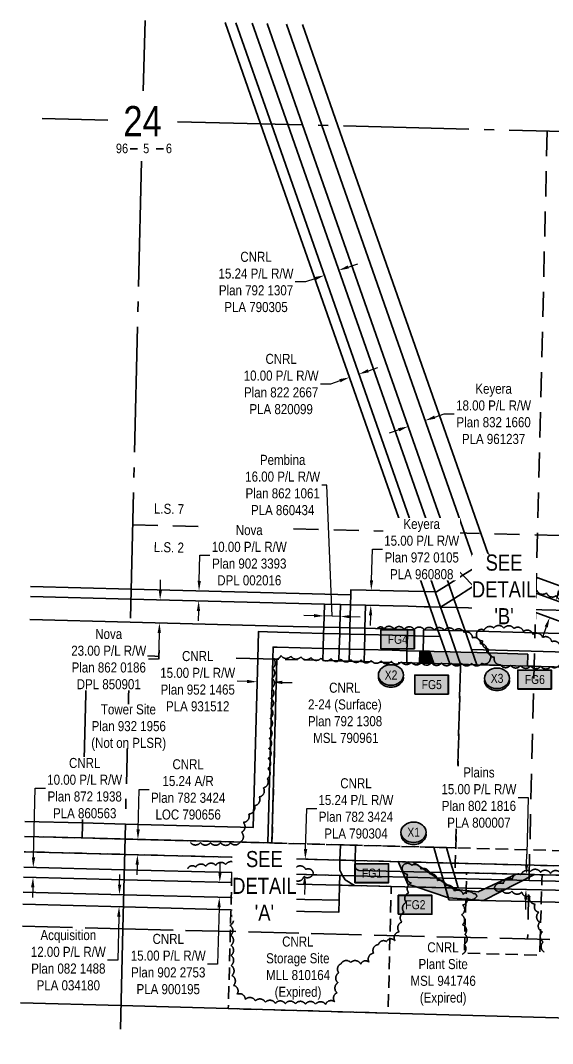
# Model space of a CAD drawing. Extents: x 397859 to 403387, y 6355888 to 6359667.
# Drawn here: x 399716 to 400245, y 6356034 to 6357052 of the extents above; entities that cross this region are included whole.
import ezdxf
from ezdxf.enums import TextEntityAlignment as Align

# ---------------------------------------------------------------- set-up
doc = ezdxf.new("R2010")
doc.units = 0
doc.header["$LTSCALE"] = 5
for name, pattern in [('0', [1, 1, 0]), ('foc-ACCESSROAD', [3.75, 2.5, -1.25]), ('foc-LSD', [8, 5, -3]), ('foc-QUARTERLINE', [33, 25, -3, 2, -3]), ('foc-UNSURVEYED', [12.5, 10, -2.5])]:
    doc.linetypes.add(name, pattern=pattern)
for name, color, linetype in [('10', 1, 'Continuous'), ('9', 3, 'Continuous'), ('C-AR', 13, 'foc-ACCESSROAD'), ('C-RW', 13, 'Continuous'), ('C-WS', 13, 'foc-ACCESSROAD'), ('DETAIL-T', 7, 'Continuous'), ('F-RW', 190, 'Continuous'), ('L-QSEC', 8, 'foc-QUARTERLINE'), ('L-SECLBL', 7, 'Continuous'), ('L-SECTION-LSD', 7, 'foc-LSD'), ('L-USEC', 7, 'foc-UNSURVEYED'), ('P-CROSSINGS', 250, 'Continuous'), ('P-TEMP-BLOCKS', 250, 'Continuous'), ('P-TEMP-BLUE', 146, 'Continuous'), ('P-WORKAREA', 113, 'Continuous'), ('P-WORKAREA-H', 111, 'Continuous'), ('T-BUSH', 110, '0')]:
    doc.layers.add(name, color=color, linetype=linetype)
for name, color, linetype, lineweight in [('C-AR-T', 13, 'Continuous', 9), ('C-RW-T', 13, 'Continuous', 9), ('C-WS-T', 13, 'Continuous', 9), ('F-RW-T', 190, 'Continuous', 9), ('F-WS-T', 190, 'Continuous', 9)]:
    doc.layers.add(name, color=color, linetype=linetype, lineweight=lineweight)
doc.layers.add('P-TEMP-BLUE-H', color=7, linetype='Continuous', true_color=0x99e6ff)
doc.styles.add('100L', font='ARIALN.TTF', dxfattribs={"height": 11})
doc.styles.add('80CG', font='ARIALN.TTF', dxfattribs={"height": 10})
doc.styles.add('80L', font='ARIALN.TTF', dxfattribs={"height": 10})
doc.styles.add('Crossing', font='ARIALN.TTF', dxfattribs={"height": 10})
doc.styles.add('SIMPLEX', font='ARIALN.TTF')
doc.dimstyles.new('Compass 5 000', dxfattribs={"dimscale": 5, "dimtxt": 9, "dimasz": 2, "dimexe": 0.2, "dimexo": 0.0625, "dimgap": 0.5, "dimtad": 0, "dimtih": 1, "dimtoh": 1, "dimzin": 0, "dimdsep": 46, "dimtxsty": '80CG', "dimcen": 0.1, "dimse1": 1, "dimse2": 1, "dimclrd": 256, "dimclrt": 256, "dimaunit": 1, "dimadec": 4, "dimazin": 0, "dimtfac": 0.06, "dimtofl": 0, "dimtmove": 0, "dimatfit": 1, "dimfxl": 0.2, "dimtolj": 1, "dimtzin": 0, "dimlwd": -1, "dimarcsym": 0})

# ---------------------------------------------------------------- blocks, each defined once
blk = doc.blocks.new('L-SECLBL')
at = {"layer": '9', "color": 7}
for p, q in [((-5.1, -27.8), (-12.3, -27.8)), ((20.7, -27.8), (13.5, -27.8))]:
    blk.add_line(p, q, dxfattribs=at)
at = {"layer": '10', "color": 2, "style": 'SIMPLEX'}
blk.add_attdef('SEC', text='', height=30, dxfattribs=at).set_placement((0, 0), align=Align.MIDDLE)
at = {"layer": '10', "color": 5, "style": '80L'}
blk.add_attdef('TWP', text='', height=9.5, dxfattribs=at).set_placement((-14.4, -27.4), align=Align.MIDDLE_RIGHT)
blk.add_attdef('RGE', text='', height=9.5, dxfattribs=at).set_placement((3.6, -27.4), align=Align.MIDDLE_CENTER)
blk.add_attdef('MER', text='', height=9.5, dxfattribs=at).set_placement((23.2, -27.4), align=Align.MIDDLE_LEFT)
blk = doc.blocks.new('*D443')
at = {"layer": 'F-RW-T', "transparency": 16777216}
for p, q in [((399893.4, 6356494.3), (399894.1, 6356519.7)), ((399894.1, 6356519.7), (399904.1, 6356519.7)), ((399892.7, 6356464.3), (399892.4, 6356454.3))]:
    blk.add_line(p, q, dxfattribs=at)
for points in [[(399891.8, 6356494.3), (399895.1, 6356494.2), (399893.2, 6356484.3)], [(399891, 6356464.3), (399894.3, 6356464.3), (399892.9, 6356474.3)]]:
    blk.add_solid(points, dxfattribs=at)
at = {"layer": 'F-RW-T', "transparency": 16777216, "insert": (399943.2, 6356519.7), "char_height": 10, "attachment_point": 5, "style": '80CG', "bg_fill": 3, "box_fill_scale": 1.1, "bg_fill_color": 256, "bg_fill_true_color": 13158600, "bg_fill_transparency": 0}
blk.add_mtext('\\A1;Nova\\P10.00 P/L R/W\\PPlan 902 3393\\PDPL 002016', dxfattribs=at)
blk = doc.blocks.new('*D444')
at = {"layer": 'F-RW-T', "transparency": 16777216}
for p, q in [((400251.5, 6356484.1), (400259.7, 6356506.6)), ((400259.7, 6356506.6), (400269.7, 6356506.6)), ((400238.5, 6356448.4), (400235.1, 6356439))]:
    blk.add_line(p, q, dxfattribs=at)
for points in [[(400250, 6356484.6), (400253.1, 6356483.5), (400248.1, 6356474.7)], [(400237, 6356448.9), (400240.1, 6356447.8), (400241.9, 6356457.7)]]:
    blk.add_solid(points, dxfattribs=at)
at = {"layer": 'F-RW-T', "transparency": 16777216, "insert": (400308.8, 6356506.6), "char_height": 10, "attachment_point": 5, "style": '80CG'}
blk.add_mtext('\\A1;Nova\\P18.00 P/L R/W\\PDPL 830080', dxfattribs=at)
blk = doc.blocks.new('*D445')
at = {"layer": 'F-RW-T', "transparency": 16777216}
for p, q in [((399854.8, 6356485.3), (399855, 6356495.3)), ((399853.6, 6356442.3), (399853, 6356416.3)), ((399853, 6356416.3), (399843, 6356416.3))]:
    blk.add_line(p, q, dxfattribs=at)
for points in [[(399853.1, 6356485.3), (399856.4, 6356485.2), (399854.5, 6356475.3)], [(399852, 6356442.3), (399855.3, 6356442.3), (399853.9, 6356452.3)]]:
    blk.add_solid(points, dxfattribs=at)
at = {"layer": 'F-RW-T', "transparency": 16777216, "insert": (399803.4, 6356416.3), "char_height": 10, "attachment_point": 5, "style": '80CG', "bg_fill": 3, "box_fill_scale": 1.1, "bg_fill_color": 256, "bg_fill_true_color": 13158600, "bg_fill_transparency": 0}
blk.add_mtext('\\A1;Nova\\P23.00 P/L R/W\\PPlan 862 0186\\PDPL 850901', dxfattribs=at)
blk = doc.blocks.new('*D449')
at = {"layer": 'C-AR-T', "transparency": 16777216}
for p, q in [((399832.6, 6356246.9), (399833.7, 6356286.6)), ((399833.7, 6356286.6), (399843.7, 6356286.6)), ((399831.7, 6356211.6), (399831.4, 6356201.6))]:
    blk.add_line(p, q, dxfattribs=at)
for points in [[(399831, 6356246.9), (399834.3, 6356246.8), (399832.4, 6356236.9)], [(399830, 6356211.7), (399833.4, 6356211.6), (399832, 6356221.6)]]:
    blk.add_solid(points, dxfattribs=at)
at = {"layer": 'C-AR-T', "transparency": 16777216, "insert": (399882.4, 6356286.6), "char_height": 10, "attachment_point": 5, "style": '80CG'}
blk.add_mtext('\\A1;CNRL\\P15.24 A/R\\PPlan 782 3424\\PLOC 790656', dxfattribs=at)
blk = doc.blocks.new('*D451')
at = {"layer": 'F-RW-T', "transparency": 16777216}
for p, q in [((399814.2, 6356191.9), (399814.5, 6356201.9)), ((399813.4, 6356159.9), (399812.3, 6356116.6)), ((399812.3, 6356116.6), (399802.3, 6356116.6))]:
    blk.add_line(p, q, dxfattribs=at)
for points in [[(399812.6, 6356191.9), (399815.9, 6356191.8), (399814, 6356181.9)], [(399811.7, 6356159.9), (399815.1, 6356159.8), (399813.7, 6356169.9)]]:
    blk.add_solid(points, dxfattribs=at)
at = {"layer": 'F-RW-T', "transparency": 16777216, "insert": (399763.2, 6356116.6), "char_height": 10, "attachment_point": 5, "style": '80CG'}
blk.add_mtext('\\A1;Acquisition\\P12.00 P/L R/W\\PPlan 082 1488\\PPLA 034180', dxfattribs=at)
blk = doc.blocks.new('*D452')
at = {"layer": 'C-RW-T', "transparency": 16777216}
for p, q in [((400041.7, 6356806.6), (400051.1, 6356809.9)), ((400008.4, 6356795), (399999, 6356791.7)), ((399999, 6356791.7), (399989, 6356791.7))]:
    blk.add_line(p, q, dxfattribs=at)
for points in [[(400041.1, 6356808.2), (400042.2, 6356805.1), (400032.2, 6356803.3)], [(400007.9, 6356796.6), (400009, 6356793.4), (400017.9, 6356798.3)]]:
    blk.add_solid(points, dxfattribs=at)
at = {"layer": 'C-RW-T', "transparency": 16777216, "insert": (399949.9, 6356791.7), "char_height": 10, "attachment_point": 5, "style": '80CG'}
blk.add_mtext('\\A1;CNRL\\P15.24 P/L R/W\\PPlan 792 1307\\PPLA 790305', dxfattribs=at)
blk = doc.blocks.new('*D453')
at = {"layer": 'C-RW-T', "transparency": 16777216}
for p, q in [((399999.2, 6356227.2), (400000.3, 6356267.7)), ((400000.3, 6356267.7), (400010.3, 6356267.7)), ((399998.3, 6356192), (399998, 6356182))]:
    blk.add_line(p, q, dxfattribs=at)
for points in [[(399997.5, 6356227.3), (400000.9, 6356227.2), (399998.9, 6356217.2)], [(399996.6, 6356192), (399999.9, 6356191.9), (399998.5, 6356202)]]:
    blk.add_solid(points, dxfattribs=at)
at = {"layer": 'C-RW-T', "transparency": 16777216, "insert": (400049.3, 6356267.7), "char_height": 10, "attachment_point": 5, "style": '80CG'}
blk.add_mtext('\\A1;CNRL\\P15.24 P/L R/W\\PPlan 782 3424\\PPLA 790304', dxfattribs=at)
blk = doc.blocks.new('*D455')
at = {"layer": 'F-RW-T', "transparency": 16777216}
for p, q in [((400210.7, 6356278.5), (400220.7, 6356278.5)), ((400220.7, 6356278.5), (400219.3, 6356222.1)), ((400219, 6356212.1), (400219.3, 6356222.1)), ((400218.1, 6356177), (400217.9, 6356167))]:
    blk.add_line(p, q, dxfattribs=at)
for points in [[(400217.3, 6356212.2), (400220.7, 6356212.1), (400218.8, 6356202.1)], [(400216.5, 6356177.1), (400219.8, 6356177), (400218.4, 6356187)]]:
    blk.add_solid(points, dxfattribs=at)
at = {"layer": 'F-RW-T', "transparency": 16777216, "insert": (400171.6, 6356278.5), "char_height": 10, "attachment_point": 5, "style": '80CG', "bg_fill": 3, "box_fill_scale": 1.1, "bg_fill_color": 256, "bg_fill_true_color": 13158600, "bg_fill_transparency": 0}
blk.add_mtext('\\A1;Plains\\P15.00 P/L R/W\\PPlan 802 1816\\PPLA 800007', dxfattribs=at)
blk = doc.blocks.new('*D456')
at = {"layer": 'C-RW-T', "transparency": 16777216}
for p, q in [((400061.7, 6356703.3), (400071.1, 6356706.6)), ((400033.4, 6356693.4), (400024, 6356690.1)), ((400024, 6356690.1), (400014, 6356690.1))]:
    blk.add_line(p, q, dxfattribs=at)
for points in [[(400061.1, 6356704.9), (400062.2, 6356701.8), (400052.3, 6356700)], [(400032.8, 6356695), (400033.9, 6356691.9), (400042.8, 6356696.7)]]:
    blk.add_solid(points, dxfattribs=at)
at = {"layer": 'C-RW-T', "transparency": 16777216, "insert": (399974.9, 6356690.1), "char_height": 10, "attachment_point": 5, "style": '80CG'}
blk.add_mtext('\\A1;CNRL\\P10.00 P/L R/W\\PPlan 822 2667\\PPLA 820099', dxfattribs=at)
blk = doc.blocks.new('*D459')
at = {"layer": 'C-RW-T', "transparency": 16777216}
for p, q in [((399728.6, 6356219.1), (399730.4, 6356287.9)), ((399730.4, 6356287.9), (399740.4, 6356287.9)), ((399727.8, 6356189.1), (399727.5, 6356179.1))]:
    blk.add_line(p, q, dxfattribs=at)
for points in [[(399726.9, 6356219.1), (399730.3, 6356219.1), (399728.3, 6356209.1)], [(399726.1, 6356189.2), (399729.5, 6356189.1), (399728.1, 6356199.1)]]:
    blk.add_solid(points, dxfattribs=at)
at = {"layer": 'C-RW-T', "transparency": 16777216, "insert": (399779.5, 6356287.9), "char_height": 10, "attachment_point": 5, "style": '80CG', "bg_fill": 3, "box_fill_scale": 1.1, "bg_fill_color": 256, "bg_fill_true_color": 13158600, "bg_fill_transparency": 0}
blk.add_mtext('\\A1;CNRL\\P10.00 P/L R/W\\PPlan 872 1938\\PPLA 860563', dxfattribs=at)
blk = doc.blocks.new('*D460')
at = {"layer": 'C-RW-T', "transparency": 16777216}
for p, q in [((399914.1, 6356204.2), (399914.4, 6356214.2)), ((399913.2, 6356169.2), (399911.7, 6356112.8)), ((399911.7, 6356112.8), (399901.7, 6356112.8))]:
    blk.add_line(p, q, dxfattribs=at)
for points in [[(399912.4, 6356204.3), (399915.8, 6356204.2), (399913.8, 6356194.2)], [(399911.5, 6356169.3), (399914.8, 6356169.2), (399913.4, 6356179.2)]]:
    blk.add_solid(points, dxfattribs=at)
at = {"layer": 'C-RW-T', "transparency": 16777216, "insert": (399862.6, 6356112.8), "char_height": 10, "attachment_point": 5, "style": '80CG'}
blk.add_mtext('\\A1;CNRL\\P15.00 P/L R/W\\PPlan 902 2753\\PPLA 900195', dxfattribs=at)
blk = doc.blocks.new('*D461')
at = {"layer": 'C-RW-T', "transparency": 16777216}
for p, q in [((399941, 6356394.1), (399931, 6356394.3)), ((399976, 6356393.2), (399986, 6356392.9))]:
    blk.add_line(p, q, dxfattribs=at)
for points in [[(399941.1, 6356395.7), (399941, 6356392.4), (399951, 6356393.8)], [(399976, 6356394.8), (399976, 6356391.5), (399966, 6356393.4)]]:
    blk.add_solid(points, dxfattribs=at)
at = {"layer": 'C-RW-T', "transparency": 16777216, "insert": (399891.9, 6356394.3), "char_height": 10, "attachment_point": 5, "style": '80CG', "bg_fill": 3, "box_fill_scale": 1.1, "bg_fill_color": 256, "bg_fill_true_color": 13158600, "bg_fill_transparency": 0}
blk.add_mtext('\\A1;CNRL\\P15.00 P/L R/W\\PPlan 952 1465\\PPLA 931512', dxfattribs=at)
blk = doc.blocks.new('*D462')
at = {"layer": 'F-RW-T', "transparency": 16777216}
for p, q in [((400020.5, 6356589.6), (400015.5, 6356589.6)), ((400025.6, 6356459.1), (400020.5, 6356589.6)), ((400007.6, 6356459.5), (399997.6, 6356459.8)), ((400033.6, 6356458.8), (400017.6, 6356459.3)), ((400043.6, 6356458.6), (400053.6, 6356458.3))]:
    blk.add_line(p, q, dxfattribs=at)
for points in [[(400007.7, 6356461.2), (400007.6, 6356457.9), (400017.6, 6356459.3)], [(400043.6, 6356460.2), (400043.6, 6356456.9), (400033.6, 6356458.8)]]:
    blk.add_solid(points, dxfattribs=at)
at = {"layer": 'F-RW-T', "transparency": 16777216, "insert": (399976.4, 6356589.6), "char_height": 10, "attachment_point": 5, "style": '80CG'}
blk.add_mtext('\\A1;Pembina\\P16.00 P/L R/W\\PPlan 862 1061\\PPLA 860434', dxfattribs=at)
blk = doc.blocks.new('*D463')
at = {"layer": 'F-RW-T', "transparency": 16777216}
for p, q in [((400064.8, 6356494.8), (400065.6, 6356525.8)), ((400065.6, 6356525.8), (400075.6, 6356525.8)), ((400063.9, 6356459.9), (400063.6, 6356449.9))]:
    blk.add_line(p, q, dxfattribs=at)
for points in [[(400063.1, 6356494.9), (400066.4, 6356494.8), (400064.5, 6356484.8)], [(400062.2, 6356459.9), (400065.5, 6356459.8), (400064.1, 6356469.9)]]:
    blk.add_solid(points, dxfattribs=at)
at = {"layer": 'F-RW-T', "transparency": 16777216, "insert": (400114.7, 6356525.8), "char_height": 10, "attachment_point": 5, "style": '80CG', "bg_fill": 3, "box_fill_scale": 1.1, "bg_fill_color": 256, "bg_fill_true_color": 13158600, "bg_fill_transparency": 0}
blk.add_mtext('\\A1;Keyera\\P15.00 P/L R/W\\PPlan 972 0105\\PPLA 960808', dxfattribs=at)
blk = doc.blocks.new('*D464')
at = {"layer": 'F-RW-T', "transparency": 16777216}
for p, q in [((400127.7, 6356657.1), (400137.1, 6356660.4)), ((400137.1, 6356660.4), (400147.1, 6356660.4)), ((400091.8, 6356644.6), (400082.4, 6356641.3))]:
    blk.add_line(p, q, dxfattribs=at)
for points in [[(400127.1, 6356658.7), (400128.2, 6356655.6), (400118.2, 6356653.8)], [(400091.2, 6356646.2), (400092.4, 6356643), (400101.2, 6356647.9)]]:
    blk.add_solid(points, dxfattribs=at)
at = {"layer": 'F-RW-T', "transparency": 16777216, "insert": (400186.2, 6356660.4), "char_height": 10, "attachment_point": 5, "style": '80CG'}
blk.add_mtext('\\A1;Keyera\\P18.00 P/L R/W\\PPlan 832 1660\\PPLA 961237', dxfattribs=at)
blk = doc.blocks.new('Temp_Area3')
h = blk.add_hatch(color=111)
h.dxf.hatch_style = 1
h.paths.add_polyline_path([(-16.8, -9.4), (16.3, -9.4), (16.3, 9.1), (-16.8, 9.1)])
at = {"color": 250}
for points in [[(-17, -9.6), (16.5, -9.6), (16.5, 9.3), (-17, 9.3)], [(-16.9, -9.5), (16.4, -9.5), (16.4, 9.2), (-16.9, 9.2)]]:
    blk.add_lwpolyline(points, close=True, dxfattribs=at)
at = {"color": 250, "style": '80L'}
blk.add_attdef('TEMPORARY', text='', height=9, dxfattribs=at).set_placement((0, -0.1), align=Align.MIDDLE_CENTER)
blk = doc.blocks.new('Temp_Area5')
at = {"true_color": 0x99e6ff}
h = blk.add_hatch(color=141, dxfattribs=at)
h.dxf.hatch_style = 1
h.paths.add_polyline_path([(-16.8, -9.4), (16.3, -9.4), (16.3, 9.1), (-16.8, 9.1)])
at = {"color": 250}
for points in [[(-17, -9.6), (16.5, -9.6), (16.5, 9.3), (-17, 9.3)], [(-16.9, -9.5), (16.4, -9.5), (16.4, 9.2), (-16.9, 9.2)]]:
    blk.add_lwpolyline(points, close=True, dxfattribs=at)
at = {"color": 250, "style": '80L'}
blk.add_attdef('TEMPORARY', text='', height=9, dxfattribs=at).set_placement((0, -0.1), align=Align.MIDDLE_CENTER)
blk = doc.blocks.new('xing2')
h = blk.add_hatch(color=50)
h.dxf.hatch_style = 1
edge = h.paths.add_edge_path()
edge.add_ellipse((0, 0), major_axis=(-12.5, 0), ratio=0.816297, start_angle=0, end_angle=360)
h = blk.add_hatch(color=250)
h.dxf.hatch_style = 1
edge = h.paths.add_edge_path()
edge.add_ellipse((0, -2), major_axis=(-12.5, 0), ratio=0.816297, start_angle=0, end_angle=180)
edge.add_line((12.5, -2), (12.5, 0))
edge.add_ellipse((0, 0), major_axis=(-12.5, 0), ratio=0.816297, start_angle=0, end_angle=180, ccw=False)
edge.add_line((-12.5, 0), (-12.5, -2))
at = {"color": 250}
blk.add_ellipse((0, 0), major_axis=(-12.5, 0), ratio=0.816297, dxfattribs=at)
blk.add_ellipse((0, -2), major_axis=(-12.5, 0), ratio=0.816297, start_param=0, end_param=3.141593, dxfattribs=at)
at = {"color": 250, "style": 'Crossing'}
blk.add_attdef('CROSSING', text='', height=9, dxfattribs=at).set_placement((0.1, 0), align=Align.MIDDLE_CENTER)
at = {"color": 250, "style": 'Crossing', "flags": 1}
for tag, p in [('OWNER', (0.1, -12.5)), ('DESCRIPTION', (0.1, -25.8)), ('LOCATION', (0.1, -39.3)), ('DWG_REF', (0.1, -52.8))]:
    blk.add_attdef(tag, text='', height=9, dxfattribs=at).set_placement(p, align=Align.MIDDLE_CENTER)

msp = doc.modelspace()

# ---------------------------------------------------------------- hatches: boundary and pattern name
at = {"layer": 'P-TEMP-BLUE-H'}
h = msp.add_hatch(color=256, dxfattribs=at)
h.dxf.hatch_style = 1
h.paths.add_polyline_path([(400126.609, 6356411.964), (400115.709, 6356412.263), (400116.037, 6356424.254), (400122.369, 6356424.08)])
h = msp.add_hatch(color=256, dxfattribs=at)
h.dxf.hatch_style = 1
h.paths.add_polyline_path([(400141.265, 6356178.639), (400138.319, 6356188.846), (400109.037, 6356189.535)])
at = {"layer": 'P-WORKAREA-H'}
h = msp.add_hatch(color=256, dxfattribs=at)
h.dxf.hatch_style = 1
h.paths.add_polyline_path([(400115.709, 6356412.263), (400112.657, 6356412.347), (400112.985, 6356424.337), (400116.033, 6356424.255)])
h = msp.add_hatch(color=256, dxfattribs=at)
h.dxf.hatch_style = 1
h.paths.add_polyline_path([(400220.25, 6356421.402), (400169.966, 6356422.778), (400153.67, 6356423.223), (400142.977, 6356423.516), (400126.937, 6356423.955), (400122.369, 6356424.08), (400126.609, 6356411.965), (400142.649, 6356411.526), (400153.342, 6356411.233), (400169.638, 6356410.787), (400219.922, 6356409.412)])
h = msp.add_hatch(color=256, dxfattribs=at)
h.dxf.hatch_style = 1
h.paths.add_polyline_path([(400091.273, 6356214.78), (400100.944, 6356192.271), (400109.037, 6356189.535), (400138.319, 6356188.846), (400141.265, 6356178.639), (400176.18, 6356175.958), (400226.853, 6356201.91), (400208.806, 6356202.358), (400170.787, 6356184.811), (400146.5, 6356187.315), (400106.046, 6356214.391)])

# ---------------------------------------------------------------- linework, layer by layer
at = {"layer": 'C-AR', "flags": 128}
msp.add_lwpolyline([(399719.673, 6356239.828), (399776.918, 6356238.317), (399819.596, 6356237.192), (399961.78, 6356233.438), (399965.776, 6356233.332), (400033.776, 6356231.537), (400048.766, 6356231.141), (400126.708, 6356229.083), (400139.288, 6356228.751), (400148.526, 6356228.508), (400331.276, 6356223.684), (400330.879, 6356208.459), (400148.124, 6356213.28), (400143.719, 6356213.397), (400135.973, 6356213.601), (400131.138, 6356213.729), (400048.402, 6356215.911), (400036.486, 6356216.226), (400033.413, 6356216.307), (399965.375, 6356218.102), (399819.224, 6356221.958), (399719.3, 6356224.595)], dxfattribs=at)
at = {"layer": 'C-RW'}
for points in [[(399929.873, 6357049.719), (399965.19, 6356948.81), (400128.152, 6356483.206), (400133.453, 6356468.06), (400141.578, 6356444.846), (400153.342, 6356411.233), (400142.649, 6356411.526), (400133.107, 6356438.786), (400130.888, 6356445.129), (400122.762, 6356468.344), (400117.464, 6356483.483), (400102.816, 6356525.358), (399954.505, 6356949.081), (399919.186, 6357049.988)], [(399946.155, 6357049.308), (399981.472, 6356948.399), (400141.58, 6356490.954), (400146.665, 6356476.427), (400149.743, 6356467.629), (400157.868, 6356444.414), (400164.337, 6356425.932), (400169.638, 6356410.787), (400153.342, 6356411.233), (400141.578, 6356444.846), (400133.453, 6356468.06), (400128.152, 6356483.206), (399965.19, 6356948.81), (399929.873, 6357049.719)], [(399720.039, 6356254.813), (399777.313, 6356253.303), (399819.963, 6356252.178), (399947.187, 6356248.822), (399951.619, 6356416.714), (399952.332, 6356443.731), (399961.324, 6356443.486), (399971.317, 6356443.212), (400017.15, 6356441.959), (400033.137, 6356441.52), (400043.129, 6356441.247), (400058.118, 6356440.838), (400085.557, 6356440.086), (400100.488, 6356439.678), (400116.437, 6356439.242), (400133.107, 6356438.786), (400142.649, 6356411.526), (400126.609, 6356411.964), (400122.369, 6356424.08), (400116.033, 6356424.255), (400100.08, 6356424.692), (400085.17, 6356425.098), (400057.715, 6356425.85), (400042.726, 6356426.258), (400032.734, 6356426.532), (400016.745, 6356426.97), (399970.922, 6356428.222), (399966.925, 6356428.332), (399966.609, 6356416.333), (399961.78, 6356233.438), (399819.596, 6356237.192), (399776.918, 6356238.317), (399719.673, 6356239.828)], [(399719.3, 6356224.595), (399819.224, 6356221.958), (399965.375, 6356218.102), (400033.413, 6356216.307), (400036.486, 6356216.226), (400048.402, 6356215.911), (400131.138, 6356213.729), (400135.973, 6356213.601), (400143.719, 6356213.397), (400148.124, 6356213.28), (400330.879, 6356208.459), (400330.641, 6356199.317), (400330.482, 6356193.225), (400234.204, 6356195.766), (400159.235, 6356197.744), (400148.151, 6356198.035), (400135.571, 6356198.368), (400036.084, 6356200.993), (400033.102, 6356201.074), (399964.973, 6356202.869), (399925.853, 6356203.892), (399818.852, 6356206.724), (399718.928, 6356209.361)], [(400329.935, 6356172.338), (400233.614, 6356174.604), (400158.64, 6356176.371), (400141.805, 6356176.766), (400138.319, 6356188.846), (400135.571, 6356198.368), (400133.961, 6356203.947), (400131.138, 6356213.729), (400126.708, 6356229.083), (400139.288, 6356228.751), (400143.719, 6356213.397), (400146.531, 6356203.651), (400148.151, 6356198.035), (400150.889, 6356188.55), (400158.983, 6356188.36), (400233.958, 6356186.594), (400330.248, 6356184.328)], [(399718.928, 6356209.361), (399818.852, 6356206.724), (399925.853, 6356203.892), (399964.973, 6356202.869), (400033.102, 6356201.074), (400036.084, 6356200.993), (400038.435, 6356196.687), (400047.805, 6356190.977), (400032.819, 6356191.338), (399964.71, 6356192.882), (399925.595, 6356193.913), (399818.608, 6356196.735), (399718.684, 6356199.37)], [(399718.684, 6356199.37), (399818.608, 6356196.735), (399925.595, 6356193.913), (399964.71, 6356192.882), (400032.819, 6356191.338), (400032.479, 6356176.348), (399964.342, 6356177.891), (399925.206, 6356178.924), (399818.241, 6356181.745), (399718.317, 6356184.381)]]:
    msp.add_lwpolyline(points, dxfattribs=at)
at = {"layer": 'C-WS', "flags": 128}
for points in [[(400016.422, 6356414.978), (400032.41, 6356414.541), (400042.402, 6356414.268), (400057.391, 6356413.858), (400099.774, 6356412.699), (400115.709, 6356412.263), (400126.609, 6356411.964), (400142.649, 6356411.526), (400153.342, 6356411.233), (400148.526, 6356228.508), (400139.288, 6356228.751), (400126.708, 6356229.083), (400048.766, 6356231.141), (400033.776, 6356231.537), (399965.776, 6356233.332), (399970.605, 6356416.232), (400016.422, 6356414.978)], [(400033.102, 6356201.074), (400032.819, 6356191.338), (400047.805, 6356190.977), (400084.467, 6356190.113), (400083.203, 6356141.218), (400081.206, 6356064.038), (399922.347, 6356068.462), (399924.335, 6356145.235), (399924.896, 6356166.929), (399925.206, 6356178.924), (399925.595, 6356193.913), (399925.853, 6356203.892), (399964.973, 6356202.869), (400033.102, 6356201.074)], [(400232.482, 6356137.449), (400232.017, 6356121.549), (400157.055, 6356123.743), (400157.511, 6356139.341), (400158.64, 6356176.371), (400158.983, 6356188.36), (400159.235, 6356197.744), (400159.394, 6356203.583), (400234.372, 6356201.724), (400234.204, 6356195.766), (400233.958, 6356186.594), (400233.614, 6356174.604), (400232.482, 6356137.449)]]:
    msp.add_lwpolyline(points, close=True, dxfattribs=at)
msp.add_lwpolyline([(400724.062, 6356188.661), (400654.291, 6356190.551), (400624.14, 6356191.367), (400396.279, 6356197.539), (400371.687, 6356198.206), (400353.413, 6356198.7), (400330.641, 6356199.317), (400234.372, 6356201.724), (400159.394, 6356203.583), (400148.063, 6356203.643), (400148.124, 6356213.28), (400148.526, 6356228.508), (400153.342, 6356411.233), (400169.638, 6356410.787), (400336.099, 6356406.234), (400332.883, 6356284.53), (400331.276, 6356223.684), (400354.071, 6356223.066), (400372.345, 6356222.571), (400392.188, 6356222.033), (400396.936, 6356221.904), (400513.831, 6356218.738), (400624.731, 6356215.734), (400654.882, 6356214.918), (400724.653, 6356213.028)], dxfattribs=at)
at = {"layer": 'F-RW'}
for points in [[(399980.083, 6357048.451), (400015.408, 6356947.54), (400167.351, 6356513.493), (400171.129, 6356509.667), (400181.913, 6356498.75), (400166.355, 6356488.897), (400155.571, 6356499.816), (400151.706, 6356503.729), (399996.172, 6356948.027), (399960.848, 6357048.937)], [(400276.641, 6356464.268), (400181.913, 6356498.75), (400171.129, 6356509.667), (400167.351, 6356513.493), (400015.406, 6356947.541), (399980.082, 6357048.451)], [(399996.11, 6357048.047), (400031.434, 6356947.135), (400180.388, 6356521.63), (400190.211, 6356511.686), (400291.325, 6356474.879)], [(399725.754, 6356488.614), (399825.679, 6356486.031), (400044.185, 6356480.38), (400043.914, 6356470.387), (400043.295, 6356447.405), (400043.129, 6356441.247), (400042.726, 6356426.258), (400042.402, 6356414.268), (400032.41, 6356414.541), (400032.734, 6356426.532), (400033.137, 6356441.52), (400033.303, 6356447.662), (400033.922, 6356470.646), (400017.934, 6356471.059), (399825.434, 6356476.039), (399725.51, 6356478.625)], [(399725.51, 6356478.625), (399825.435, 6356476.039), (400017.934, 6356471.059), (400033.922, 6356470.646), (400043.914, 6356470.387), (400058.904, 6356469.999), (400086.24, 6356469.291), (400101.287, 6356468.902), (400117.226, 6356468.489), (400122.762, 6356468.344), (400133.453, 6356468.06), (400149.744, 6356467.629), (400219.91, 6356465.77), (400276.641, 6356464.268)], [(400288.048, 6356440.968), (400157.868, 6356444.414), (400141.578, 6356444.846), (400130.888, 6356445.129), (400116.606, 6356445.507), (400116.437, 6356439.242), (400116.033, 6356424.255), (400115.709, 6356412.263), (400099.748, 6356412.699), (400100.062, 6356424.692), (400100.468, 6356439.679), (400100.617, 6356445.921), (400058.285, 6356447.016), (400043.295, 6356447.405), (400033.303, 6356447.662), (400017.314, 6356448.075), (399971.477, 6356449.261), (399961.484, 6356449.519), (399824.873, 6356453.052), (399724.948, 6356455.637)], [(400724.653, 6356213.028), (400654.882, 6356214.918), (400624.731, 6356215.734), (400513.831, 6356218.738), (400400.597, 6356338.192), (400389.893, 6356349.485), (400376.271, 6356363.856), (400358.756, 6356382.333), (400336.099, 6356406.234), (400169.638, 6356410.787), (400164.337, 6356425.932), (400342.712, 6356421.053), (400359.312, 6356403.541), (400376.826, 6356385.064), (400390.45, 6356370.692), (400401.154, 6356359.401), (400520.442, 6356233.558), (400577.603, 6356232.01), (400625.094, 6356230.724), (400655.245, 6356229.908), (400699.47, 6356228.707), (400725.016, 6356228.015)], [(400330.248, 6356184.328), (400233.958, 6356186.594), (400158.983, 6356188.36), (400150.889, 6356188.55), (400138.319, 6356188.846), (400084.467, 6356190.113), (400047.805, 6356190.977), (400038.435, 6356196.687), (400036.084, 6356200.993), (400033.175, 6356206.32), (400033.413, 6356216.307), (400033.776, 6356231.537), (400048.766, 6356231.141), (400048.402, 6356215.911), (400048.26, 6356209.979), (400049.669, 6356207.399), (400052.176, 6356205.872), (400133.961, 6356203.947), (400146.531, 6356203.651), (400159.394, 6356203.583), (400234.372, 6356201.724), (400330.641, 6356199.317)], [(399718.317, 6356184.381), (399818.241, 6356181.745), (399925.206, 6356178.924), (399964.342, 6356177.891), (400032.479, 6356176.348), (400032.208, 6356164.352), (399964.048, 6356165.896), (399924.896, 6356166.929), (399817.948, 6356169.75), (399718.024, 6356172.386)], [(399715.625, 6356074.222), (399815.546, 6356071.44), (399922.347, 6356068.461), (400081.206, 6356064.036), (400370.462, 6356055.993), (400386.199, 6356062.54), (400397.922, 6356074.912), (400407.237, 6356101.41), (400413.299, 6356118.656), (400418.26, 6356132.767), (400418.934, 6356134.688), (400424.857, 6356132.6), (400442.513, 6356126.408), (400436.877, 6356110.377), (400430.812, 6356093.123), (400419.73, 6356061.594), (400410.726, 6356052.092), (400400.692, 6356041.504), (400381.955, 6356033.709)]]:
    msp.add_lwpolyline(points, dxfattribs=at)
for points in [[(400166.355, 6356488.897), (400146.665, 6356476.427), (400133.453, 6356468.06), (400122.762, 6356468.344), (400117.226, 6356468.489), (400101.287, 6356468.902), (400086.24, 6356469.291), (400058.904, 6356469.999), (400058.284, 6356447.016), (400058.118, 6356440.838), (400057.715, 6356425.85), (400057.391, 6356413.858), (400042.402, 6356414.268), (400042.726, 6356426.258), (400043.129, 6356441.247), (400043.295, 6356447.405), (400043.914, 6356470.387), (400044.185, 6356480.38), (400044.319, 6356485.375), (400059.307, 6356484.987), (400086.628, 6356484.28), (400101.679, 6356483.893), (400117.464, 6356483.483), (400128.152, 6356483.206), (400129.299, 6356483.177), (400141.58, 6356490.954), (400155.571, 6356499.816), (400171.129, 6356509.667), (400181.913, 6356498.75), (400166.355, 6356488.897)], [(400376.271, 6356363.856), (400374.162, 6356283.449), (400356.176, 6356283.92), (400358.756, 6356382.333), (400359.312, 6356403.541), (400342.712, 6356421.053), (400288.048, 6356440.968), (400219.91, 6356465.77), (400171.955, 6356483.227), (400166.355, 6356488.897), (400181.913, 6356498.75), (400276.641, 6356464.268), (400344.777, 6356439.465), (400352.846, 6356436.527), (400377.495, 6356410.571), (400377.383, 6356406.272), (400376.826, 6356385.064), (400376.271, 6356363.856)], [(400032.734, 6356426.532), (400032.41, 6356414.541), (400016.422, 6356414.978), (400016.745, 6356426.97), (400017.15, 6356441.959), (400017.314, 6356448.075), (400017.934, 6356471.059), (400033.922, 6356470.646), (400033.303, 6356447.662), (400033.137, 6356441.52), (400032.734, 6356426.532)]]:
    msp.add_lwpolyline(points, close=True, dxfattribs=at)
at = {"layer": 'F-RW', "flags": 128}
msp.add_lwpolyline([(399970.605, 6356416.231), (399781.744, 6356421.032), (399776.918, 6356238.317), (399965.776, 6356233.332)], close=True, dxfattribs=at)
at = {"layer": 'L-QSEC'}
for p, q in [((399839.514, 6357052), (399837.803, 6356982.032)), ((399737.144, 6356954.572), (399802.581, 6356952.922)), ((399871.812, 6356951.176), (400642.088, 6356931.749)), ((399836.094, 6356912.082), (399817.415, 6356147.942)), ((399817.415, 6356147.942), (399814.973, 6356048.014))]:
    msp.add_line(p, q, dxfattribs=at)
at = {"layer": 'L-SECTION-LSD'}
for p, q in [((400239.58, 6356941.9), (400220.006, 6356137.784)), ((399827.243, 6356549.989), (400632.342, 6356529.688))]:
    msp.add_line(p, q, dxfattribs=at)
at = {"layer": 'L-USEC'}
for p, q in [((399717.488, 6356150.459), (399817.415, 6356147.942)), ((399817.415, 6356147.942), (400622.595, 6356127.626))]:
    msp.add_line(p, q, dxfattribs=at)
at = {"layer": 'P-TEMP-BLUE'}
for points in [[(400126.609, 6356411.964), (400115.709, 6356412.263), (400116.037, 6356424.254), (400122.369, 6356424.08)], [(400141.265, 6356178.639), (400138.319, 6356188.846), (400109.037, 6356189.535)]]:
    msp.add_lwpolyline(points, close=True, dxfattribs=at)
at = {"layer": 'P-WORKAREA'}
for points in [[(400115.709, 6356412.263), (400112.657, 6356412.347), (400112.985, 6356424.337), (400116.033, 6356424.255)], [(400220.25, 6356421.402), (400169.966, 6356422.778), (400153.67, 6356423.223), (400142.977, 6356423.516), (400126.937, 6356423.955), (400122.369, 6356424.08), (400126.609, 6356411.965), (400142.649, 6356411.526), (400153.342, 6356411.233), (400169.638, 6356410.787), (400219.922, 6356409.412)], [(400091.273, 6356214.78), (400100.944, 6356192.271), (400109.037, 6356189.535), (400138.319, 6356188.846), (400141.265, 6356178.639), (400176.18, 6356175.958), (400226.853, 6356201.91), (400208.806, 6356202.358), (400170.787, 6356184.811), (400146.5, 6356187.315), (400106.046, 6356214.391)]]:
    msp.add_lwpolyline(points, close=True, dxfattribs=at)
at = {"layer": 'T-BUSH', "flags": 128}
for points in [[(400465.415, 6356219.317, -0.52056705), (400455.426, 6356219.678, -0.52056705), (400445.437, 6356220.038, -0.52056705), (400435.447, 6356220.398, -0.52056705), (400425.458, 6356220.759, -0.52056705), (400415.469, 6356221.119, -0.52056705), (400405.479, 6356221.479, -0.52056705), (400395.882, 6356222.341, -0.52056705), (400393.135, 6356231.952, -0.52056705), (400390.388, 6356241.563, -0.52056705), (400390.407, 6356251.547, -0.52056705), (400390.508, 6356261.542, -0.52056705), (400390.609, 6356271.537, -0.52056705), (400390.69, 6356281.533, -0.52056705), (400390.746, 6356291.529, -0.52056705), (400390.802, 6356301.524, -0.52056705), (400390.858, 6356311.52, -0.52056705), (400390.914, 6356321.516, -0.52056705), (400390.969, 6356331.511, -0.52056705), (400391.025, 6356341.507, -0.52056705), (400391.081, 6356351.503, -0.52056705), (400391.137, 6356361.498, -0.52056705), (400391.193, 6356371.494, -0.52056705), (400391.248, 6356381.49, -0.52056705), (400391.304, 6356391.485, -0.52056705), (400391.36, 6356401.481, -0.52056705), (400387.6, 6356409.939, -0.52056705), (400380.629, 6356417.103, -0.52056705), (400373.658, 6356424.267, -0.52056705), (400366.687, 6356431.431, -0.52056705), (400359.716, 6356438.595, -0.52056705), (400352.745, 6356445.758, -0.52056705), (400343.998, 6356450.036, -0.52056705), (400334.461, 6356453.028, -0.52056705), (400324.923, 6356456.02, -0.52056705), (400315.385, 6356459.011, -0.52056705), (400305.848, 6356462.003, -0.52056705), (400296.31, 6356464.995, -0.52056705), (400286.773, 6356467.987, -0.52056705), (400277.235, 6356470.978, -0.52056705), (400267.697, 6356473.97, -0.52056705), (400258.099, 6356476.757, -0.52056705), (400248.477, 6356479.467, -0.52056705), (400238.856, 6356482.177, -0.52056705), (400229.235, 6356484.888, -0.52056705), (400219.613, 6356487.598, -0.52056705), (400209.992, 6356490.309, -0.52056705), (400200.37, 6356493.019, -0.52056705), (400190.749, 6356495.729, -0.52056705), (400184.253, 6356502.008, -0.52056705), (400180.297, 6356511.188, -0.52056705), (400176.42, 6356520.183, -0.52056705)], [(399884.635, 6356233.947, 0.52056705), (399894.63, 6356233.833, 0.52056705), (399904.626, 6356233.719, 0.52056705), (399914.621, 6356233.605, 0.52056705), (399924.616, 6356233.491, 0.52056705), (399933.981, 6356234.12, 0.52056705), (399935.505, 6356243.999, 0.52056705), (399937.16, 6356253.828, 0.52056705), (399942.706, 6356262.144, 0.52056705), (399948.252, 6356270.46, 0.52056705), (399953.163, 6356279.127, 0.52056705), (399957.254, 6356288.247, 0.52056705), (399961.118, 6356297.422, 0.52056705), (399961.583, 6356307.407, 0.52056705), (399962.048, 6356317.392, 0.52056705), (399962.513, 6356327.377, 0.52056705), (399962.978, 6356337.362, 0.52056705), (399963.443, 6356347.347, 0.52056705), (399963.908, 6356357.332, 0.52056705), (399964.373, 6356367.317, 0.52056705), (399964.838, 6356377.302, 0.52056705), (399965.302, 6356387.287, 0.52056705), (399965.767, 6356397.272, 0.52056705), (399966.232, 6356407.257, 0.52056705), (399966.697, 6356417.242, 0.52056705), (399974.656, 6356420.075, 0.52056705), (399984.614, 6356419.248, 0.52056705), (399994.589, 6356418.605, 0.52056705), (400004.565, 6356417.962, 0.52056705), (400014.54, 6356417.318, 0.52056705), (400024.521, 6356416.793, 0.52056705), (400034.507, 6356416.348, 0.52056705), (400044.493, 6356415.903, 0.52056705), (400054.479, 6356415.458, 0.52056705), (400064.465, 6356415.013, 0.52056705), (400074.451, 6356414.568, 0.52056705), (400084.437, 6356414.123, 0.52056705), (400094.423, 6356413.68, 0.52056705), (400104.414, 6356413.378, 0.52056705), (400114.405, 6356413.075, 0.52056705), (400124.397, 6356412.773, 0.52056705), (400134.388, 6356412.47, 0.52056705), (400144.379, 6356412.168, 0.52056705), (400154.375, 6356412.171, 0.52056705), (400164.371, 6356412.175, 0.52056705), (400174.367, 6356412.179, 0.52056705), (400182.761, 6356415.992, 0.52056705), (400179.355, 6356423.741, 0.52056705), (400173.242, 6356431.65, 0.52056705), (400165.211, 6356437.532, 0.52056705), (400156.838, 6356442.968, 0.52056705), (400147.226, 6356444.694, 0.52056705), (400137.234, 6356444.955, 0.52056705), (400127.242, 6356445.216, 0.52056705), (400117.249, 6356445.478, 0.52056705), (400107.257, 6356445.739, 0.52056705), (400097.264, 6356446, 0.52056705), (400087.272, 6356446.261, 0.52056705), (400077.279, 6356446.523, 0.52056705), (400070.508, 6356446.7, 0.52056705)], [(400155.11, 6356122.622, 0.52056705), (400156.874, 6356132.461, 0.52056705), (400157.779, 6356142.266, 0.52056705), (400155.235, 6356151.933, 0.52056705), (400154.305, 6356161.846, 0.52056705), (400155.461, 6356171.645, 0.52056705), (400159.471, 6356178.846, 0.52056705), (400169.378, 6356180.178, 0.52056705), (400166.067, 6356182.879, 0.52056705), (400156.101, 6356182.108, 0.52056705), (400147.173, 6356185.36, 0.52056705), (400138.825, 6356190.858, 0.52056705), (400130.267, 6356195.954, 0.52056705), (400122.791, 6356202.45, 0.52056705), (400114.059, 6356207.309, 0.52056705), (400104.853, 6356211.125, 0.52056705), (400095.785, 6356210.34, 0.52056705), (400100.879, 6356201.992, 0.52056705), (400104.291, 6356193.499, 0.52056705), (400101.747, 6356183.833, 0.52056705), (400099.388, 6356174.121, 0.52056705), (400097.163, 6356164.375, 0.52056705), (400094.938, 6356154.63, 0.52056705), (400092.286, 6356145.029, 0.52056705), (400088.182, 6356135.914, 0.52056705), (400079.563, 6356135.239, 0.52056705), (400071.78, 6356132.315, 0.52056705), (400066.795, 6356123.657, 0.52056705), (400062.128, 6356114.818, 0.52056705), (400054.031, 6356112.836, 0.52056705), (400044.158, 6356114.403, 0.52056705), (400034.441, 6356113.065, 0.52056705), (400032.281, 6356104.175, 0.52056705), (400031.392, 6356094.219, 0.52056705), (400030.502, 6356084.262, 0.52056705), (400028.409, 6356075.075, 0.52056705), (400019.087, 6356072.655, 0.52056705), (400009.093, 6356072.847, 0.52056705), (399999.099, 6356073.038, 0.52056705), (399989.105, 6356073.229, 0.52056705), (399979.111, 6356073.421, 0.52056705), (399969.117, 6356073.612, 0.52056705), (399959.2, 6356074.749, 0.52056705), (399949.306, 6356076.173, 0.52056705), (399939.412, 6356077.596, 0.52056705), (399931.132, 6356082.891, 0.52056705), (399927.589, 6356091.637, 0.52056705), (399925.827, 6356101.477, 0.52056705), (399925.078, 6356111.409, 0.52056705), (399925.014, 6356121.405, 0.52056705), (399924.95, 6356131.4, 0.52056705), (399924.78, 6356141.391, 0.52056705), (399923.875, 6356151.346, 0.52056705), (399925.897, 6356160.915, 0.52056705), (399929.348, 6356170.296, 0.52056705), (399932.798, 6356179.678, 0.52056705), (399939.361, 6356185.498, 0.52056705), (399949.12, 6356187.661, 0.52056705), (399958.879, 6356189.824, 0.52056705), (399968.638, 6356191.987, 0.52056705), (399978.397, 6356194.151, 0.52056705), (399988.113, 6356196.463, 0.52056705), (399997.514, 6356199.859, 0.52056705), (400006.915, 6356203.255, 0.52056705), (399999.292, 6356207.002, 0.52056705), (399989.611, 6356208.893, 0.52056705), (399979.631, 6356209.469, 0.52056705), (399969.652, 6356210.044, 0.52056705), (399959.673, 6356210.626, 0.52056705), (399949.698, 6356211.262, 0.52056705), (399939.722, 6356211.899, 0.52056705), (399929.746, 6356212.535, 0.52056705), (399919.78, 6356211.824, 0.52056705), (399909.816, 6356211.029, 0.52056705), (399899.857, 6356210.176, 0.52056705), (399889.897, 6356209.323, 0.52056705), (399882.037, 6356207.885, 0.52056705)], [(400236.395, 6356124.938, -0.52056705), (400235.613, 6356134.903, -0.52056705), (400234.781, 6356144.859, -0.52056705), (400231.96, 6356154.448, -0.52056705), (400231.207, 6356164.3, -0.52056705), (400227.48, 6356172.406, -0.52056705), (400222.221, 6356180.542, -0.52056705), (400214.364, 6356184.501, -0.52056705), (400204.412, 6356185.409, -0.52056705), (400194.461, 6356186.313, -0.52056705), (400186.945, 6356188.147, -0.52056705), (400195.816, 6356192.752, -0.52056705), (400204.713, 6356197.307, -0.52056705), (400213.674, 6356201.737, -0.52056705), (400222.91, 6356204.932, -0.52056705), (400232.861, 6356204.16, -0.52056705), (400242.784, 6356203.077, -0.52056705), (400252.771, 6356203.484, -0.52056705), (400262.759, 6356203.89, -0.52056705), (400272.578, 6356205.415, -0.52056705), (400282.268, 6356206.319, -0.52056705), (400292.001, 6356204.044, -0.52056705), (400301.827, 6356202.331, -0.52056705), (400311.778, 6356201.389, -0.52056705), (400321.73, 6356200.447, -0.52056705), (400331.711, 6356200.307, -0.52056705), (400341.705, 6356200.491, -0.52056705), (400351.7, 6356200.676, -0.52056705), (400361.642, 6356200.115, -0.52056705), (400371.514, 6356198.549, -0.52056705), (400374.896, 6356191.756, -0.52056705), (400374.323, 6356181.777, -0.52056705), (400373.749, 6356171.797, -0.52056705), (400370.7, 6356163.986, -0.52056705), (400361.381, 6356161.748, -0.52056705), (400362.846, 6356151.86, -0.52056705), (400364.311, 6356141.972, -0.52056705), (400368.445, 6356133.149, -0.52056705), (400375.096, 6356125.9, -0.52056705), (400383.43, 6356120.38, -0.52056705), (400391.198, 6356114.367, -0.52056705), (400394.451, 6356105.009, -0.52056705), (400396.237, 6356095.175, -0.52056705), (400397.96, 6356085.328, -0.52056705), (400400.19, 6356072.198, -0.52056705)]]:
    msp.add_lwpolyline(points, format="xyb", dxfattribs=at)
msp.add_lwpolyline([(400169.416, 6356442.56, 0.52056705), (400175.285, 6356434.468, 0.52056705), (400181.153, 6356426.377, 0.52056705), (400187.022, 6356418.285, 0.52056705), (400193.085, 6356410.558, 0.52056705), (400203.075, 6356410.23, 0.52056705), (400213.065, 6356409.901, 0.52056705), (400223.056, 6356409.573, 0.52056705), (400233.046, 6356409.245, 0.52056705), (400243.037, 6356408.916, 0.52056705), (400252.361, 6356412.072, 0.52056705), (400255.049, 6356419.166, 0.52056705), (400252.418, 6356428.81, 0.52056705), (400244.044, 6356433.641, 0.52056705), (400235.008, 6356437.915, 0.52056705), (400225.474, 6356440.918, 0.52056705), (400215.94, 6356443.92, 0.52056705), (400206.38, 6356446.774, 0.52056705), (400196.389, 6356447.086, 0.52056705), (400186.398, 6356447.398, 0.52056705), (400176.801, 6356445.054, 0.52056705)], format="xyb", close=True, dxfattribs=at)

# ---------------------------------------------------------------- block references
at = {"layer": 'L-SECLBL', "xscale": 0.999584, "yscale": 0.999584, "zscale": 0.999584}
msp.add_blockref('L-SECLBL', (399837.071, 6356952.052), dxfattribs=at).add_auto_attribs({'SEC': '24', 'TWP': '96', 'RGE': '5', 'MER': '6'})
at = {"layer": 'P-CROSSINGS', "xscale": 0.999584, "yscale": 0.999584, "zscale": 0.999584}
for p, values in [((400084.106, 6356400.496), {'CROSSING': 'X2'}), ((400189.566, 6356397.173), {'CROSSING': 'X3'}), ((400106.596, 6356243.972), {'CROSSING': 'X1'})]:
    msp.add_blockref('xing2', p, dxfattribs=at).add_auto_attribs(values)
at = {"layer": 'P-TEMP-BLOCKS', "xscale": 0.999584, "yscale": 0.999584, "zscale": 0.999584}
for name, p, values in [('Temp_Area3', (400090.899, 6356436.179), {'TEMPORARY': 'FG4'}), ('Temp_Area5', (400124.693, 6356391.095), {'TEMPORARY': 'FG5'}), ('Temp_Area3', (400227.205, 6356396.154), {'TEMPORARY': 'FG6'}), ('Temp_Area3', (400065.281, 6356203.413), {'TEMPORARY': 'FG1'}), ('Temp_Area5', (400108.411, 6356171.974), {'TEMPORARY': 'FG2'})]:
    msp.add_blockref(name, p, dxfattribs=at).add_auto_attribs(values)

# ---------------------------------------------------------------- texts
at = {"layer": 'C-WS-T', "char_height": 9.99584, "attachment_point": 1, "style": '80L'}
for s, width, insert in [('\\pi21.2042;CNRL\\P\\pi0.21021;2-24 (Surface)\\P\\pi0.06362;Plan 792 1308\\P\\pi5.31382;MSL 790961', 72.59366, (400001.447, 6356392.883)), ('\\pi16.5097;CNRL\\P\\pi0.59886;Storage Site\\P\\pi0.47613;MLL 810164\\P\\pi9.07078;(Expired)', 63.20466, (399959.384, 6356140.223)), ('\\pi17.15405;CNRL\\P\\pi8.42644;Plant Site\\P\\pi0.47613;MSL 941746\\P\\pi9.71512;(Expired)', 64.49335, (400103.099, 6356134.476))]:
    msp.add_mtext_dynamic_manual_height_columns(s, width=width, gutter_width=49.979, heights=[0], dxfattribs=dict(at, insert=insert))

# ---------------------------------------------------------------- dimensions: what is measured, and where the dimension line sits
at = {"layer": 'C-AR-T'}
dim = msp.add_linear_dim(base=(399832.353, 6356236.855), p1=(399874.201, 6356220.508), p2=(399874.603, 6356235.74), angle=88.487722, text='CNRL\\P15.24 A/R\\PPlan 782 3424\\PLOC 790656', dimstyle='Compass 5 000', dxfattribs=at)
dim.commit()
dim.dimension.update_dxf_attribs({"geometry": '*D449', "text_midpoint": (399882.391, 6356286.609), "dimtype": 161})
at = {"layer": 'C-RW-T'}
for p1, p2, distance, text, picture, middle in [((400040.991, 6356778.347), (400026.614, 6356773.315), -26.482, 'CNRL\\P15.24 P/L R/W\\PPlan 792 1307\\PPLA 790305', '*D452', (399949.902, 6356791.703)), ((400049.942, 6356706.664), (400040.511, 6356703.362), 7.015, 'CNRL\\P10.00 P/L R/W\\PPlan 822 2667\\PPLA 820099', '*D456', (399974.865, 6356690.134))]:
    dim = msp.add_aligned_dim(p1=p1, p2=p2, distance=distance, text=text, dimstyle='Compass 5 000', dxfattribs=at)
    dim.commit()
    dim.dimension.update_dxf_attribs({"geometry": picture, "text_midpoint": middle})
for base, p1, p2, angle, text, picture, middle in [((399998.93, 6356217.215), (400205.962, 6356196.511), (400206.363, 6356211.744), 88.48892, 'CNRL\\P15.24 P/L R/W\\PPlan 782 3424\\PPLA 790304', '*D453', (400049.347, 6356267.66)), ((399913.446, 6356179.234), (399862.471, 6356195.578), (399862.076, 6356180.589), 268.4891, 'CNRL\\P15.00 P/L R/W\\PPlan 902 2753\\PPLA 900195', '*D460', (399862.607, 6356112.755))]:
    dim = msp.add_linear_dim(base=base, p1=p1, p2=p2, angle=angle, text=text, dimstyle='Compass 5 000', dxfattribs=at)
    dim.commit()
    dim.dimension.update_dxf_attribs({"geometry": picture, "text_midpoint": middle, "dimtype": 161})
at = {"layer": 'F-RW-T'}
dim = msp.add_linear_dim(base=(400248.104, 6356474.656), p1=(400236.796, 6356459.623), p2=(400242.951, 6356476.531), angle=69.998129, text='Nova\\P18.00 P/L R/W\\PDPL 830080', dimstyle='Compass 5 000', dxfattribs=at)
dim.commit()
dim.dimension.update_dxf_attribs({"geometry": '*D444', "text_midpoint": (400308.811, 6356506.583), "dimtype": 161})

# ---------------------------------------------------------------- next in the draw order: texts
at = {"layer": 'DETAIL-T', "color": 3, "char_height": 15.9933, "width": 63.60965, "attachment_point": 5, "style": '80CG', "bg_fill": 3, "box_fill_scale": 1, "bg_fill_color": 256, "bg_fill_transparency": 0}
for s, insert in [("SEE\\PDETAIL\\P'B'", (400196.62, 6356485.732)), ("SEE\\PDETAIL\\P'A'", (399958.224, 6356190.656))]:
    msp.add_mtext(s, dxfattribs=dict(at, insert=insert))
at = {"layer": 'L-SECTION-LSD', "char_height": 9.99584, "attachment_point": 1, "rotation": 358.555533, "style": '100L', "bg_fill": 3, "box_fill_scale": 1.5, "bg_fill_color": 256, "bg_fill_transparency": 0}
for s, width, insert in [('\\pi2.30516;L.S. 7', 30.86762, (399846.255, 6356571.323)), ('\\pi2.13957;L.S. 2', 30.64067, (399846.255, 6356533.054))]:
    msp.add_mtext_dynamic_manual_height_columns(s, width=width, gutter_width=54.977, heights=[0], dxfattribs=dict(at, insert=insert))

# ---------------------------------------------------------------- next in the draw order: dimensions: what is measured, and where the dimension line sits
at = {"layer": 'C-RW-T'}
dim = msp.add_linear_dim(base=(399728.066, 6356199.123), p1=(399862.811, 6356205.561), p2=(399862.547, 6356195.576), angle=268.489067, text='CNRL\\P10.00 P/L R/W\\PPlan 872 1938\\PPLA 860563', dimstyle='Compass 5 000', override={"dimtfill": 1}, dxfattribs=at)
dim.commit()
dim.dimension.update_dxf_attribs({"geometry": '*D459', "text_midpoint": (399779.494, 6356287.902), "dimtype": 161})
at = {"layer": 'F-RW-T'}
for base, p1, p2, angle, text, override, picture, middle in [((400064.515, 6356484.849), (400091.304, 6356469.16), (400091.689, 6356484.15), 88.52625, 'Keyera\\P15.00 P/L R/W\\PPlan 972 0105\\PPLA 960808', {"dimtfill": 1}, '*D463', (400114.653, 6356525.754)), ((400218.76, 6356202.114), (400253.358, 6356186.138), (400253.735, 6356201.24), 88.56805, 'Plains\\P15.00 P/L R/W\\PPlan 802 1816\\PPLA 800007', {"dimtmove": 1, "dimtfill": 1}, '*D455', (400200.048, 6356278.541))]:
    dim = msp.add_linear_dim(base=base, p1=p1, p2=p2, angle=angle, text=text, dimstyle='Compass 5 000', override=override, dxfattribs=at)
    dim.commit()
    dim.dimension.update_dxf_attribs({"geometry": picture, "text_midpoint": middle, "dimtype": 161})

# ---------------------------------------------------------------- next in the draw order: dimensions: what is measured, and where the dimension line sits
at = {"layer": 'C-RW-T'}
dim = msp.add_linear_dim(base=(399951.015, 6356393.819), p1=(399964.806, 6356348.063), p2=(399949.818, 6356348.459), angle=178.487873, text='CNRL\\P15.00 P/L R/W\\PPlan 952 1465\\PPLA 931512', dimstyle='Compass 5 000', override={"dimtfill": 1}, dxfattribs=at)
dim.commit()
dim.dimension.update_dxf_attribs({"geometry": '*D461', "text_midpoint": (399891.936, 6356394.347), "dimtype": 161})
at = {"layer": 'F-RW-T'}
dim = msp.add_aligned_dim(p1=(400104.243, 6356639.312), p2=(400121.225, 6356645.257), distance=9.095, text='Keyera\\P18.00 P/L R/W\\PPlan 832 1660\\PPLA 961237', dimstyle='Compass 5 000', dxfattribs=at)
dim.commit()
dim.dimension.update_dxf_attribs({"geometry": '*D464', "text_midpoint": (400186.183, 6356660.449)})
dim = msp.add_linear_dim(base=(399813.669, 6356169.863), p1=(399792.792, 6356182.416), p2=(399792.475, 6356170.422), angle=268.489073, text='Acquisition\\P12.00 P/L R/W\\PPlan 082 1488\\PPLA 034180', dimstyle='Compass 5 000', dxfattribs=at)
dim.commit()
dim.dimension.update_dxf_attribs({"geometry": '*D451', "text_midpoint": (399763.178, 6356116.601), "dimtype": 161})

# ---------------------------------------------------------------- next in the draw order: dimensions: what is measured, and where the dimension line sits
for base, p1, p2, angle, text, picture, middle in [((399893.187, 6356484.285), (399947.459, 6356472.882), (399947.717, 6356482.875), 88.518525, 'Nova\\P10.00 P/L R/W\\PPlan 902 3393\\PDPL 002016', '*D443', (399943.188, 6356519.672)), ((399853.908, 6356452.301), (399864.21, 6356475.036), (399863.616, 6356452.05), 268.51864, 'Nova\\P23.00 P/L R/W\\PPlan 862 0186\\PDPL 850901', '*D445', (399803.437, 6356416.281))]:
    dim = msp.add_linear_dim(base=base, p1=p1, p2=p2, angle=angle, text=text, dimstyle='Compass 5 000', override={"dimtfill": 1}, dxfattribs=at)
    dim.commit()
    dim.dimension.update_dxf_attribs({"geometry": picture, "text_midpoint": middle, "dimtype": 161})

# ---------------------------------------------------------------- next in the draw order: texts
at = {"layer": 'F-WS-T', "insert": (399785.661, 6356371.325), "char_height": 9.99584, "attachment_point": 1, "style": '80L', "bg_fill": 3, "box_fill_scale": 1, "bg_fill_color": 256, "bg_fill_transparency": 0}
msp.add_mtext_dynamic_manual_height_columns('\\pi9.95718;Tower Site\\P\\pi0.70796;Plan 932 1956\\P\\pi0.39431;(Not on PLSR)', width=73.85508, gutter_width=49.979, heights=[0], dxfattribs=at)

# ---------------------------------------------------------------- next in the draw order: dimensions: what is measured, and where the dimension line sits
at = {"layer": 'F-RW-T'}
dim = msp.add_linear_dim(base=(400017.616, 6356459.27), p1=(400033.608, 6356458.98), p2=(400017.62, 6356459.411), angle=178.454338, text='Pembina\\P16.00 P/L R/W\\PPlan 862 1061\\PPLA 860434', dimstyle='Compass 5 000', override={"dimtmove": 1}, dxfattribs=at)
dim.commit()
dim.dimension.update_dxf_attribs({"geometry": '*D462', "text_midpoint": (400013.001, 6356589.633), "dimtype": 161})

doc.saveas('drawing.dxf')
